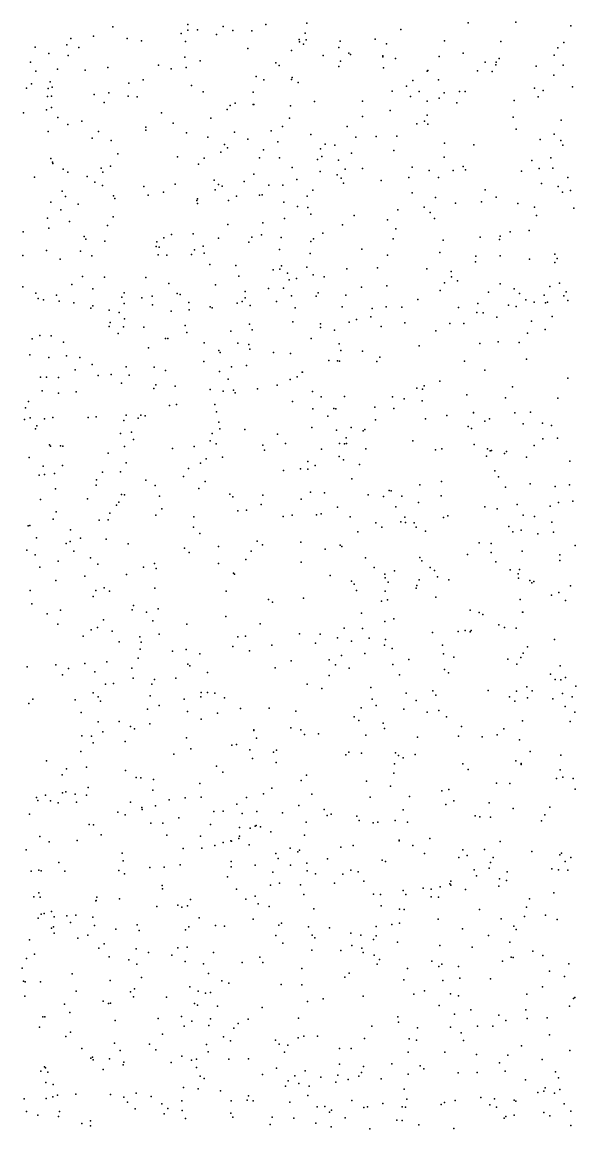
# Model space of a CAD drawing. Extents: x 2 to 99999, y 0 to 49999.
# Drawn here: x 81251 to 87496, y 19 to 12504 of the extents above; entities that cross this region are included whole.
import ezdxf

# ---------------------------------------------------------------- set-up
doc = ezdxf.new("R2010")
doc.units = 0
doc.header["$MEASUREMENT"] = 0
doc.layers.add('points', color=50, linetype='Continuous')

msp = doc.modelspace()

# ---------------------------------------------------------------- linework, layer by layer
at = {"layer": 'points', "color": 3}
for p in [(84461, 12493, 28), (86282, 12497, 8), (86818, 12504, 10), (82276, 12450, 40), (83043, 12374, 90), (83119, 12478, 41), (83120, 12414, 41), (83230, 12418, 95), (83445, 12366, 60), (83519, 12455, 79), (83627, 12409, 31), (83841, 12406, 17), (83999, 12478, 84), (84443, 12381, 31), (85522, 12421, 99), (87440, 12463, 22), (81754, 12249, 25), (81800, 12321, 77), (82057, 12347, 87), (82434, 12321, 88), (82596, 12294, 44), (83094, 12285, 60), (84377, 12307, 44), (84380, 12281, 62), (84426, 12255, 65), (84456, 12303, 64), (84839, 12291, 7), (85231, 12313, 48), (85362, 12258, 70), (86013, 12292, 73), (86649, 12285, 42), (87362, 12276, 39), (81397, 12220, 11), (81552, 12150, 16), (81771, 12128, 18), (81892, 12218, 93), (83795, 12206, 84), (84289, 12183, 2), (84647, 12127, 23), (84823, 12219, 31), (84936, 12154, 3), (84953, 12139, 47), (85319, 12124, 55), (85321, 12113, 34), (85954, 12115, 91), (86226, 12154, 50), (87253, 12130, 23), (87294, 12215, 27), (81345, 12054, 81), (82217, 11993, 44), (82790, 12020, 73), (83085, 12107, 68), (83100, 11991, 57), (83259, 12066, 4), (84112, 12045, 80), (84151, 12013, 64), (84822, 12005, 61), (84841, 12062, 37), (85327, 11987, 78), (85461, 12094, 12), (86473, 12052, 35), (86594, 12024, 87), (86596, 12053, 62), (86631, 12095, 3), (87048, 12009, 9), (87352, 12020, 2), (81405, 11949, 12), (81652, 11975, 43), (81962, 11964, 40), (82933, 11977, 11), (83891, 11892, 93), (84296, 11881, 78), (85818, 11951, 44), (85825, 11957, 94), (86386, 11955, 32), (86554, 11946, 20), (87249, 11906, 78), (81299, 11758, 83), (81357, 11808, 21), (81546, 11756, 85), (81569, 11832, 69), (81589, 11771, 33), (82454, 11814, 79), (82615, 11853, 30), (83161, 11788, 73), (83978, 11854, 92), (84288, 11855, 10), (84364, 11823, 22), (85586, 11781, 32), (85658, 11846, 42), (85658, 11844, 46), (85946, 11852, 94), (87031, 11758, 21), (87457, 11775, 86), (81539, 11665, 84), (81584, 11667, 90), (82062, 11686, 35), (82229, 11707, 22), (82448, 11670, 92), (82550, 11660, 33), (83293, 11717, 8), (83857, 11714, 87), (85088, 11612, 38), (85423, 11726, 48), (85632, 11664, 31), (85727, 11721, 58), (85954, 11645, 69), (86009, 11705, 37), (86185, 11721, 61), (86248, 11723, 48), (86800, 11620, 82), (87071, 11661, 45), (87128, 11733, 19), (81525, 11513, 99), (81584, 11541, 22), (82178, 11596, 67), (83562, 11520, 67), (83597, 11562, 1), (83655, 11588, 65), (83858, 11575, 3), (83863, 11574, 20), (84276, 11561, 61), (84549, 11610, 65), (85401, 11507, 13), (85818, 11611, 16), (86155, 11595, 86), (81267, 11481, 62), (81653, 11428, 95), (81926, 11388, 19), (82823, 11482, 22), (82955, 11364, 21), (83379, 11420, 4), (84266, 11420, 32), (85090, 11440, 73), (85788, 11388, 87), (85818, 11455, 44), (86788, 11433, 69), (87329, 11397, 67), (81545, 11272, 45), (81765, 11348, 15), (82114, 11270, 99), (82647, 11318, 70), (82648, 11287, 64), (83106, 11254, 63), (83647, 11264, 43), (84058, 11277, 77), (84186, 11326, 81), (84918, 11325, 48), (85704, 11357, 20), (85828, 11352, 3), (86823, 11295, 76), (87252, 11239, 59), (82042, 11196, 18), (82254, 11167, 88), (83344, 11207, 64), (83532, 11124, 65), (83797, 11183, 53), (84134, 11152, 69), (84509, 11236, 33), (84667, 11127, 5), (84779, 11115, 93), (85015, 11208, 72), (85245, 11215, 84), (85476, 11219, 42), (86016, 11137, 2), (86344, 11119, 69), (87095, 11179, 100), (87325, 11170, 54), (87348, 11117, 99), (82332, 11018, 82), (83494, 11036, 66), (83569, 11087, 65), (83974, 11065, 85), (84616, 11073, 10), (84633, 10990, 13), (84965, 11025, 66), (85443, 11054, 27), (81575, 10966, 26), (81593, 10925, 26), (81596, 10911, 18), (82249, 10878, 59), (83004, 10985, 34), (83242, 10902, 94), (83304, 10971, 98), (83929, 10975, 33), (84154, 10974, 86), (84297, 10865, 10), (84584, 10954, 99), (84820, 10946, 75), (85650, 10866, 56), (86010, 10982, 51), (86225, 10876, 20), (86999, 10943, 60), (87212, 10973, 20), (81390, 10754, 56), (81715, 10847, 74), (81767, 10813, 19), (81983, 10764, 85), (82141, 10857, 44), (82161, 10810, 18), (83863, 10789, 13), (84611, 10820, 73), (84804, 10782, 87), (84851, 10745, 26), (84893, 10847, 10), (85090, 10852, 73), (85614, 10753, 4), (85840, 10831, 29), (85947, 10750, 13), (86114, 10832, 27), (86250, 10836, 55), (86882, 10823, 37), (87083, 10852, 98), (87238, 10858, 19), (87405, 10751, 48), (82073, 10697, 96), (82157, 10660, 63), (82622, 10651, 9), (82979, 10675, 43), (83417, 10721, 70), (83429, 10614, 19), (83467, 10673, 55), (83506, 10652, 18), (83757, 10708, 63), (84033, 10664, 93), (84192, 10665, 95), (84349, 10727, 68), (84874, 10689, 94), (85302, 10718, 45), (87109, 10684, 11), (87295, 10650, 28), (81703, 10598, 63), (81740, 10538, 59), (82282, 10543, 88), (82297, 10516, 29), (82671, 10552, 76), (82845, 10586, 37), (83222, 10491, 34), (83229, 10510, 62), (83578, 10491, 71), (83668, 10539, 58), (83929, 10553, 4), (83957, 10554, 86), (84464, 10540, 3), (84530, 10609, 61), (85649, 10579, 74), (85914, 10526, 51), (86475, 10612, 24), (86598, 10531, 97), (87345, 10584, 57), (87437, 10603, 42), (81576, 10473, 60), (81689, 10386, 53), (81883, 10450, 67), (83228, 10458, 67), (84203, 10472, 3), (84356, 10423, 62), (84475, 10411, 80), (85489, 10385, 5), (85787, 10418, 34), (86140, 10462, 74), (86430, 10475, 59), (86842, 10459, 26), (87028, 10416, 86), (87474, 10405, 78), (81536, 10293, 20), (81786, 10254, 61), (82277, 10306, 70), (83966, 10238, 53), (84211, 10290, 26), (84507, 10336, 93), (84997, 10321, 89), (85372, 10275, 92), (85854, 10356, 40), (85900, 10289, 16), (87053, 10324, 70), (81262, 10138, 14), (81553, 10181, 43), (82215, 10211, 3), (83182, 10114, 100), (83570, 10221, 57), (84642, 10123, 50), (84863, 10218, 58), (85466, 10173, 99), (86757, 10139, 36), (86970, 10152, 36), (81950, 10086, 59), (81971, 10055, 47), (82185, 10033, 29), (82770, 10025, 16), (82850, 10070, 7), (82937, 10107, 49), (83464, 10067, 100), (83807, 10020, 24), (83840, 10078, 77), (83952, 10104, 82), (84172, 10073, 5), (84506, 10031, 82), (84538, 10060, 20), (85434, 10059, 53), (85999, 10045, 71), (86417, 10079, 25), (86635, 10052, 69), (86644, 10091, 53), (81261, 9871, 31), (81527, 9929, 44), (81911, 9920, 70), (82036, 9868, 22), (82762, 9972, 43), (82784, 9878, 76), (82795, 9965, 83), (82885, 9875, 39), (83160, 9881, 79), (83196, 9934, 56), (83293, 9976, 82), (83304, 9899, 28), (84154, 9939, 70), (84501, 9893, 35), (85084, 9943, 64), (85372, 9874, 14), (85963, 9905, 72), (86369, 9864, 9), (86641, 9869, 90), (87260, 9887, 21), (81682, 9830, 40), (83368, 9769, 52), (83660, 9760, 58), (84175, 9753, 11), (86366, 9801, 15), (86972, 9829, 29), (87260, 9793, 69), (87284, 9839, 49), (81931, 9633, 33), (82182, 9627, 68), (82645, 9624, 99), (83694, 9638, 70), (84082, 9709, 74), (84157, 9717, 67), (84244, 9671, 12), (84463, 9738, 20), (84533, 9652, 17), (84658, 9631, 83), (84913, 9720, 44), (85259, 9732, 97), (85817, 9721, 73), (86089, 9691, 49), (86094, 9632, 75), (81261, 9519, 87), (81813, 9546, 32), (82050, 9494, 66), (82905, 9557, 85), (83431, 9539, 81), (84031, 9500, 76), (84198, 9502, 33), (84262, 9598, 15), (84345, 9610, 67), (85079, 9515, 30), (85366, 9530, 29), (86013, 9562, 34), (86162, 9584, 42), (86643, 9552, 59), (86801, 9496, 76), (87203, 9520, 88), (87310, 9560, 7), (81404, 9447, 3), (81432, 9387, 21), (81492, 9373, 11), (81640, 9424, 10), (82374, 9402, 4), (82402, 9450, 44), (82601, 9393, 41), (82719, 9412, 5), (82998, 9444, 83), (83035, 9433, 72), (83765, 9392, 40), (83768, 9465, 37), (84290, 9418, 74), (84567, 9411, 74), (84588, 9451, 62), (84903, 9425, 5), (85713, 9376, 53), (85965, 9477, 37), (86512, 9459, 53), (86860, 9443, 72), (86932, 9370, 99), (87140, 9423, 21), (87362, 9416, 27), (87386, 9460, 76), (81669, 9358, 14), (81833, 9337, 15), (82025, 9279, 18), (82047, 9304, 23), (82231, 9253, 60), (82402, 9330, 35), (82723, 9316, 11), (82932, 9243, 37), (83131, 9341, 41), (83134, 9259, 32), (83371, 9291, 70), (83396, 9282, 60), (83678, 9332, 54), (83731, 9353, 38), (83822, 9308, 91), (84120, 9352, 20), (84330, 9281, 49), (84861, 9293, 14), (85199, 9274, 32), (85357, 9294, 13), (85532, 9288, 65), (86171, 9283, 54), (86389, 9330, 48), (86735, 9311, 24), (86821, 9297, 39), (87025, 9343, 5), (87154, 9337, 47), (87177, 9345, 26), (87404, 9362, 71), (82243, 9116, 61), (82347, 9229, 75), (82407, 9158, 96), (84305, 9124, 25), (84939, 9120, 8), (85022, 9150, 22), (85182, 9181, 63), (86378, 9229, 54), (86450, 9225, 18), (86603, 9175, 86), (86996, 9131, 27), (87227, 9182, 30), (82231, 9071, 8), (82335, 8993, 75), (82394, 9067, 65), (82625, 9062, 15), (83089, 9081, 96), (83109, 9003, 74), (83605, 9016, 62), (83815, 9096, 91), (83847, 9034, 58), (84617, 9099, 60), (84617, 9059, 3), (84774, 9028, 9), (85302, 9070, 45), (85566, 9112, 2), (85915, 9023, 5), (86074, 9103, 48), (86232, 9104, 67), (86952, 8996, 52), (87151, 9035, 74), (81365, 8931, 100), (81451, 8967, 94), (81577, 8964, 88), (81717, 8893, 60), (82869, 8934, 55), (82893, 8935, 50), (83304, 8886, 21), (83683, 8881, 7), (83808, 8867, 82), (84512, 8935, 14), (84826, 8873, 89), (86413, 8880, 26), (86620, 8897, 93), (86856, 8888, 66), (81339, 8752, 64), (81753, 8741, 51), (82678, 8831, 18), (83468, 8798, 43), (83483, 8777, 89), (83819, 8816, 4), (84086, 8777, 9), (84277, 8766, 25), (84847, 8798, 59), (85091, 8792, 85), (85728, 8853, 1), (81553, 8720, 91), (81903, 8722, 38), (82041, 8640, 42), (82424, 8617, 71), (83300, 8677, 11), (83780, 8629, 81), (84709, 8686, 81), (84806, 8683, 40), (84830, 8680, 32), (85252, 8674, 98), (85286, 8726, 42), (86240, 8681, 44), (86938, 8701, 46), (81459, 8498, 59), (81525, 8498, 98), (81662, 8495, 86), (81850, 8583, 96), (82107, 8519, 39), (82254, 8530, 42), (82460, 8522, 76), (82742, 8613, 7), (82870, 8574, 26), (83477, 8561, 32), (83613, 8615, 7), (84353, 8504, 54), (84410, 8557, 96), (84413, 8555, 68), (86469, 8579, 37), (82372, 8431, 20), (82736, 8372, 30), (82758, 8413, 32), (82976, 8398, 17), (83574, 8477, 69), (83904, 8369, 42), (84127, 8408, 28), (84273, 8471, 33), (85703, 8375, 82), (85785, 8400, 75), (85961, 8452, 71), (86783, 8390, 2), (87406, 8489, 72), (81478, 8344, 42), (81662, 8319, 42), (81859, 8335, 47), (83373, 8359, 39), (83518, 8339, 96), (83636, 8351, 84), (83654, 8321, 55), (84525, 8336, 71), (84623, 8276, 64), (84886, 8279, 98), (85429, 8276, 21), (85559, 8255, 55), (85766, 8363, 59), (86265, 8300, 88), (86704, 8266, 98), (87293, 8261, 4), (81288, 8153, 60), (81325, 8226, 1), (82915, 8181, 68), (82992, 8191, 73), (83426, 8191, 36), (84300, 8225, 36), (84531, 8140, 41), (84767, 8145, 98), (84790, 8140, 50), (85229, 8162, 43), (85442, 8146, 66), (85763, 8231, 18), (81277, 8020, 35), (81342, 8041, 69), (81505, 8030, 8), (81599, 8045, 10), (81996, 8044, 8), (82086, 8050, 16), (82400, 8009, 10), (82425, 8070, 53), (82561, 8038, 95), (82591, 8070, 69), (82638, 8062, 63), (83442, 8107, 81), (83469, 7991, 49), (84698, 8060, 94), (85237, 8017, 49), (85799, 8029, 43), (86040, 8068, 91), (86340, 8100, 5), (86343, 8098, 86), (86468, 8004, 3), (86522, 8027, 9), (86807, 8098, 92), (86983, 8104, 81), (81403, 7916, 22), (81417, 7949, 11), (82484, 7877, 66), (83481, 7915, 66), (83763, 7907, 100), (84519, 7931, 52), (84798, 7901, 73), (84963, 7931, 34), (85096, 7894, 38), (85117, 7909, 92), (86282, 7944, 85), (86318, 7921, 30), (86902, 7973, 12), (87119, 7979, 76), (87222, 7952, 53), (82362, 7865, 63), (82506, 7797, 87), (83371, 7781, 90), (83394, 7862, 81), (83439, 7748, 37), (84131, 7856, 43), (84223, 7751, 92), (84830, 7749, 38), (84885, 7747, 74), (84905, 7816, 66), (84911, 7750, 91), (85659, 7780, 96), (87122, 7803, 76), (87290, 7810, 7), (81561, 7737, 79), (81573, 7719, 91), (81683, 7723, 86), (81712, 7720, 87), (82221, 7643, 58), (82405, 7716, 13), (82948, 7693, 33), (83193, 7715, 97), (83967, 7733, 50), (83984, 7674, 10), (84629, 7688, 74), (85128, 7692, 29), (85914, 7680, 76), (85983, 7692, 40), (86348, 7739, 54), (86498, 7691, 90), (86531, 7666, 26), (86546, 7671, 97), (86690, 7639, 70), (86712, 7662, 19), (87024, 7729, 47), (81330, 7593, 77), (81488, 7496, 41), (81705, 7501, 3), (82423, 7534, 48), (83262, 7530, 51), (83328, 7579, 81), (83512, 7596, 51), (84474, 7546, 44), (84555, 7503, 95), (84826, 7604, 54), (84874, 7568, 80), (85057, 7515, 59), (86487, 7609, 15), (86939, 7597, 67), (87428, 7553, 39), (81442, 7395, 26), (81502, 7402, 89), (81617, 7413, 59), (82156, 7426, 14), (82359, 7431, 76), (83071, 7378, 65), (83126, 7469, 40), (84199, 7444, 85), (84389, 7465, 42), (84473, 7460, 29), (86583, 7442, 69), (86625, 7373, 80), (82086, 7281, 18), (82089, 7339, 73), (82645, 7336, 46), (82753, 7277, 3), (83245, 7244, 3), (83314, 7322, 72), (84968, 7353, 36), (85736, 7286, 94), (85980, 7321, 35), (86701, 7256, 70), (86979, 7297, 57), (87263, 7265, 21), (87426, 7285, 23), (81458, 7120, 10), (81627, 7240, 87), (81990, 7127, 52), (82371, 7174, 84), (82405, 7172, 88), (82799, 7157, 55), (83595, 7178, 67), (83628, 7149, 6), (83967, 7168, 29), (84399, 7122, 79), (84504, 7203, 96), (84662, 7195, 0), (85154, 7172, 15), (85326, 7151, 43), (85390, 7221, 69), (85412, 7218, 16), (85533, 7155, 41), (85976, 7160, 88), (82314, 7053, 54), (82342, 7090, 15), (82827, 7012, 83), (83685, 6992, 89), (83780, 7000, 13), (83946, 7064, 3), (84809, 7032, 55), (85464, 7036, 34), (85720, 7085, 56), (86469, 7037, 50), (86608, 7012, 40), (86835, 7064, 82), (87205, 7045, 64), (87299, 7084, 29), (87463, 7101, 58), (81600, 6896, 66), (81635, 6978, 94), (82119, 6887, 40), (82220, 6888, 27), (82239, 6963, 95), (82760, 6941, 36), (83189, 6924, 52), (84194, 6928, 82), (84296, 6941, 52), (84571, 6946, 79), (84624, 6957, 73), (84950, 6925, 53), (85569, 6919, 33), (86005, 6915, 66), (86053, 6935, 86), (86901, 6943, 25), (87028, 6928, 85), (81319, 6822, 98), (81338, 6826, 9), (81798, 6778, 72), (83185, 6807, 64), (85039, 6755, 85), (85242, 6856, 13), (85308, 6807, 33), (85524, 6866, 81), (85575, 6861, 13), (85671, 6857, 92), (85696, 6806, 94), (85799, 6762, 48), (86741, 6815, 98), (86785, 6753, 54), (86881, 6773, 36), (87226, 6863, 62), (87242, 6749, 27), (81415, 6688, 12), (81747, 6624, 38), (81794, 6644, 80), (81911, 6683, 37), (82198, 6673, 4), (83255, 6734, 7), (83901, 6647, 36), (84395, 6636, 83), (86405, 6630, 61), (86542, 6622, 78), (87066, 6732, 19), (81303, 6546, 65), (81397, 6493, 46), (81834, 6537, 40), (82448, 6617, 84), (83081, 6570, 17), (83136, 6521, 68), (83465, 6588, 70), (83834, 6536, 35), (83963, 6606, 55), (84667, 6559, 58), (84837, 6605, 18), (84856, 6587, 73), (86275, 6500, 45), (86541, 6520, 49), (86892, 6534, 34), (87317, 6493, 6), (87490, 6601, 62), (81656, 6422, 31), (82023, 6462, 21), (82105, 6388, 67), (82745, 6398, 96), (83466, 6397, 98), (83775, 6441, 72), (84398, 6413, 93), (85124, 6462, 55), (85735, 6464, 86), (85760, 6425, 78), (86592, 6417, 20), (87314, 6430, 40), (81452, 6354, 54), (81959, 6254, 16), (82429, 6272, 64), (82621, 6354, 14), (82763, 6340, 14), (83636, 6288, 94), (83647, 6276, 93), (84726, 6260, 1), (85221, 6351, 47), (85343, 6276, 40), (85449, 6313, 17), (85853, 6351, 100), (85901, 6318, 96), (85934, 6247, 46), (86755, 6326, 98), (86844, 6281, 73), (86861, 6329, 97), (81630, 6205, 84), (82177, 6122, 58), (84967, 6199, 68), (84994, 6163, 8), (85347, 6235, 42), (85380, 6186, 87), (85694, 6119, 80), (85702, 6149, 93), (85728, 6211, 75), (86065, 6211, 43), (86848, 6230, 99), (86978, 6205, 54), (86998, 6178, 76), (87022, 6194, 30), (87434, 6145, 75), (81343, 6091, 26), (82052, 6025, 81), (82084, 6091, 64), (82238, 6086, 55), (82747, 6117, 16), (83552, 6085, 89), (84426, 6005, 39), (85021, 6091, 15), (85347, 6083, 83), (85918, 6016, 86), (87220, 6039, 44), (87303, 6068, 59), (81359, 5942, 96), (81684, 5869, 46), (82492, 5875, 11), (82507, 5922, 66), (82785, 5887, 3), (84028, 5989, 22), (84073, 5959, 41), (85304, 5970, 72), (85373, 5986, 31), (86304, 5872, 94), (86869, 5990, 92), (87381, 5981, 50), (81533, 5827, 57), (82168, 5761, 15), (82655, 5847, 97), (82725, 5751, 13), (83549, 5799, 100), (85079, 5838, 35), (85342, 5744, 11), (85444, 5772, 83), (86404, 5845, 86), (86447, 5820, 49), (86894, 5849, 19), (86899, 5847, 42), (81655, 5711, 94), (82030, 5648, 6), (82103, 5674, 55), (82265, 5632, 77), (83110, 5712, 70), (83934, 5716, 2), (84884, 5666, 53), (85091, 5663, 76), (85879, 5619, 94), (86168, 5630, 53), (86248, 5639, 31), (86305, 5624, 26), (86317, 5641, 26), (86629, 5703, 54), (86691, 5674, 95), (86824, 5667, 69), (81941, 5576, 62), (82344, 5513, 91), (82579, 5571, 92), (82592, 5508, 11), (82798, 5599, 80), (83685, 5568, 48), (83772, 5578, 83), (84378, 5605, 41), (84559, 5499, 67), (84611, 5600, 38), (84809, 5558, 0), (84964, 5522, 47), (85165, 5555, 79), (85350, 5541, 65), (87254, 5539, 93), (82582, 5431, 54), (82948, 5407, 31), (83100, 5428, 2), (83255, 5378, 50), (83629, 5461, 15), (83814, 5410, 88), (84067, 5475, 47), (85118, 5382, 75), (85339, 5474, 89), (85424, 5437, 51), (85991, 5474, 53), (86004, 5377, 58), (86902, 5384, 8), (86950, 5455, 61), (81633, 5254, 78), (81959, 5268, 10), (82207, 5287, 98), (82559, 5329, 35), (83120, 5261, 16), (84285, 5299, 3), (84715, 5309, 22), (84786, 5252, 16), (84854, 5358, 64), (85431, 5257, 63), (85611, 5312, 14), (86121, 5340, 46), (86729, 5318, 90), (86831, 5260, 92), (86877, 5337, 54), (81309, 5230, 88), (81707, 5141, 5), (81776, 5211, 15), (82070, 5175, 70), (82490, 5217, 82), (83143, 5242, 49), (83340, 5166, 71), (84106, 5219, 30), (84713, 5135, 85), (84940, 5216, 25), (85506, 5141, 10), (86016, 5202, 6), (86061, 5162, 38), (87210, 5149, 59), (87320, 5243, 2), (82191, 5035, 90), (82281, 5043, 9), (82504, 5104, 93), (82714, 5034, 46), (82743, 5087, 65), (82984, 5104, 47), (84465, 5037, 19), (85183, 4999, 95), (86943, 5004, 56), (87261, 5087, 56), (87326, 5083, 24), (87381, 5112, 10), (87496, 5014, 48), (82051, 4939, 48), (82108, 4893, 12), (82694, 4903, 21), (83265, 4894, 69), (83272, 4941, 90), (83340, 4940, 65), (83425, 4935, 97), (83535, 4883, 15), (84632, 4987, 85), (85582, 4934, 68), (85883, 4960, 99), (85917, 4912, 30), (86508, 4964, 1), (86747, 4891, 21), (86826, 4955, 9), (86952, 4881, 25), (87002, 4959, 23), (87346, 4929, 68), (87455, 4894, 74), (81326, 4819, 36), (81373, 4866, 83), (81850, 4858, 11), (82134, 4845, 51), (82665, 4755, 76), (82797, 4795, 98), (83077, 4867, 19), (83715, 4761, 52), (84036, 4764, 88), (85073, 4770, 96), (85200, 4868, 2), (85245, 4796, 96), (85556, 4753, 11), (85694, 4850, 35), (86806, 4844, 21), (87236, 4869, 96), (87375, 4784, 97), (81917, 4716, 98), (83117, 4726, 46), (83272, 4640, 18), (83454, 4709, 44), (84339, 4731, 76), (84995, 4665, 79), (85047, 4624, 55), (85819, 4718, 94), (85949, 4740, 18), (86038, 4665, 68), (86896, 4622, 22), (87484, 4720, 77), (82109, 4610, 51), (82162, 4496, 0), (82346, 4614, 11), (82475, 4558, 24), (82519, 4530, 2), (82692, 4588, 17), (83863, 4519, 50), (83865, 4511, 94), (84282, 4541, 38), (84393, 4521, 72), (85324, 4597, 43), (85337, 4536, 68), (86207, 4557, 97), (86683, 4533, 53), (87433, 4614, 32), (81923, 4451, 85), (82032, 4448, 69), (82053, 4373, 42), (82414, 4388, 36), (83106, 4429, 74), (83896, 4427, 32), (84436, 4469, 75), (84595, 4474, 94), (85126, 4461, 58), (85710, 4436, 52), (86173, 4448, 38), (86439, 4440, 6), (86610, 4463, 56), (86860, 4407, 72), (81915, 4276, 20), (82963, 4246, 74), (83155, 4307, 16), (83615, 4349, 70), (83670, 4353, 37), (83820, 4296, 20), (84086, 4269, 1), (84120, 4292, 85), (84935, 4267, 9), (85077, 4256, 6), (85462, 4261, 15), (86982, 4276, 24), (81527, 4172, 76), (83849, 4195, 57), (84115, 4151, 10), (84903, 4239, 92), (85451, 4138, 20), (85494, 4232, 51), (85548, 4204, 40), (85684, 4241, 44), (86222, 4136, 72), (86820, 4170, 92), (86879, 4140, 79), (86881, 4130, 73), (87328, 4233, 14), (81702, 4013, 59), (81751, 4080, 4), (81979, 4099, 77), (82417, 4060, 85), (83445, 4110, 79), (83514, 4043, 40), (84458, 4009, 17), (85443, 4031, 84), (86281, 4073, 4), (87320, 4069, 43), (82536, 3983, 87), (82591, 3980, 12), (82731, 3960, 32), (83257, 3916, 60), (84400, 3950, 50), (85136, 3941, 23), (85405, 3883, 92), (86601, 3919, 38), (86750, 3915, 13), (87279, 3970, 36), (87348, 3988, 75), (87467, 3972, 98), (81412, 3758, 57), (81514, 3785, 1), (81708, 3808, 85), (81744, 3822, 90), (81851, 3793, 27), (81977, 3782, 71), (81995, 3869, 41), (82724, 3838, 41), (83091, 3752, 75), (83269, 3762, 50), (83781, 3755, 87), (83972, 3798, 71), (84066, 3862, 97), (84517, 3796, 17), (85177, 3761, 78), (85619, 3767, 62), (85985, 3833, 33), (86065, 3847, 49), (87487, 3852, 9), (81428, 3722, 55), (81570, 3721, 99), (81656, 3697, 23), (81866, 3705, 44), (82474, 3703, 77), (82601, 3645, 38), (82605, 3621, 28), (82756, 3663, 88), (82911, 3732, 0), (83673, 3682, 95), (84373, 3665, 58), (84658, 3622, 80), (86029, 3679, 85), (86119, 3720, 48), (86517, 3696, 93), (86789, 3631, 45), (87203, 3648, 70), (81335, 3570, 51), (82332, 3591, 51), (82415, 3561, 72), (83019, 3526, 54), (83414, 3598, 19), (83517, 3601, 72), (83733, 3577, 88), (83897, 3598, 52), (84189, 3584, 10), (84693, 3555, 67), (84738, 3568, 86), (85027, 3545, 19), (85052, 3498, 18), (85457, 3498, 80), (85548, 3616, 34), (86360, 3550, 3), (86412, 3539, 57), (86533, 3535, 88), (87145, 3563, 70), (82006, 3453, 14), (82057, 3450, 36), (82703, 3468, 91), (82837, 3469, 33), (83374, 3453, 7), (83703, 3420, 97), (83822, 3411, 28), (83879, 3435, 81), (83891, 3442, 71), (83941, 3426, 70), (84453, 3479, 74), (85210, 3471, 76), (85261, 3480, 46), (85599, 3477, 49), (87110, 3492, 29), (81451, 3318, 40), (81556, 3255, 65), (81872, 3273, 64), (82144, 3336, 49), (82884, 3332, 19), (83264, 3322, 80), (83518, 3249, 73), (83606, 3267, 70), (83614, 3263, 97), (83694, 3295, 21), (83703, 3320, 23), (84056, 3371, 38), (84437, 3331, 93), (85503, 3275, 49), (85505, 3267, 35), (85851, 3296, 20), (86644, 3261, 24), (81297, 3166, 97), (82381, 3128, 24), (83069, 3183, 60), (83277, 3184, 60), (83424, 3214, 46), (83810, 3224, 59), (84113, 3124, 64), (84273, 3185, 76), (84359, 3145, 75), (84381, 3161, 25), (84844, 3196, 48), (84983, 3215, 71), (85657, 3215, 22), (85788, 3126, 48), (86223, 3166, 20), (86464, 3172, 37), (87000, 3148, 80), (87334, 3130, 64), (81667, 3024, 83), (82389, 3044, 77), (83609, 3034, 80), (84140, 3067, 29), (84462, 3017, 96), (84696, 3066, 45), (85311, 3050, 34), (85349, 3035, 92), (86176, 3081, 33), (86272, 3103, 43), (86532, 3022, 95), (86562, 3080, 5), (87314, 3111, 74), (87374, 3036, 22), (87439, 3081, 90), (81355, 2927, 55), (81439, 2938, 49), (81467, 2930, 11), (81733, 2925, 58), (82343, 2932, 92), (82404, 2895, 29), (82693, 2967, 11), (82853, 2972, 54), (83034, 2996, 70), (83608, 2975, 68), (83881, 2992, 23), (84077, 2915, 72), (84279, 2992, 68), (84467, 2931, 4), (84561, 2895, 51), (84867, 2891, 33), (84959, 2936, 53), (85042, 2920, 80), (86350, 2939, 30), (86377, 2874, 11), (86520, 2961, 57), (86722, 2919, 47), (87226, 2953, 86), (87302, 2939, 85), (87405, 2938, 92), (82832, 2763, 49), (83566, 2862, 54), (84051, 2767, 85), (84154, 2791, 50), (84389, 2771, 95), (84773, 2789, 34), (85103, 2813, 67), (85966, 2750, 23), (86076, 2782, 78), (86085, 2814, 11), (86086, 2768, 87), (86629, 2756, 45), (86635, 2840, 18), (86714, 2819, 68), (81385, 2638, 59), (81438, 2683, 96), (81454, 2631, 48), (82094, 2632, 0), (82833, 2728, 48), (83670, 2722, 78), (83881, 2643, 53), (84430, 2663, 39), (85214, 2668, 76), (85292, 2661, 62), (85549, 2706, 81), (85577, 2663, 63), (85775, 2735, 22), (85863, 2638, 61), (85865, 2724, 9), (85946, 2631, 64), (86250, 2720, 99), (87247, 2680, 23), (82082, 2591, 91), (82088, 2594, 90), (82351, 2614, 65), (82772, 2526, 39), (83006, 2544, 94), (83052, 2519, 42), (83117, 2533, 72), (83150, 2606, 5), (83773, 2609, 97), (83915, 2556, 20), (84039, 2527, 35), (84542, 2502, 43), (85299, 2536, 94), (86940, 2520, 96), (86973, 2615, 45), (81432, 2397, 37), (81465, 2442, 43), (81500, 2450, 85), (81582, 2469, 92), (81612, 2409, 50), (81756, 2423, 6), (81858, 2428, 75), (82048, 2406, 49), (83248, 2398, 93), (83855, 2383, 61), (85506, 2496, 11), (85558, 2492, 97), (85944, 2383, 26), (86409, 2493, 72), (86655, 2388, 25), (86915, 2415, 24), (87155, 2428, 94), (87285, 2382, 32), (81581, 2284, 85), (81605, 2298, 100), (81797, 2348, 34), (82066, 2313, 98), (82308, 2271, 64), (82549, 2320, 13), (82570, 2255, 94), (83093, 2265, 70), (83131, 2299, 94), (83433, 2312, 3), (83532, 2307, 44), (84146, 2316, 56), (84178, 2340, 74), (84481, 2299, 94), (84716, 2286, 81), (85244, 2303, 84), (85420, 2324, 41), (85506, 2341, 71), (86217, 2277, 19), (86796, 2307, 10), (86823, 2268, 82), (81336, 2150, 6), (81611, 2225, 3), (81878, 2171, 82), (81992, 2204, 19), (84112, 2199, 11), (84524, 2203, 12), (84553, 2175, 69), (84957, 2228, 94), (85070, 2203, 63), (85215, 2154, 72), (85243, 2197, 28), (85483, 2126, 60), (86512, 2201, 34), (86753, 2125, 8), (82118, 2058, 100), (82177, 2106, 90), (82539, 2048, 96), (82678, 2008, 73), (83009, 2060, 5), (83114, 2069, 63), (83408, 2008, 95), (84192, 2114, 79), (84519, 2033, 49), (84847, 2029, 86), (84971, 2088, 17), (85082, 2058, 78), (85097, 2007, 58), (85961, 2089, 80), (86328, 2068, 5), (87009, 2024, 83), (81299, 1939, 81), (81392, 1991, 36), (82231, 1959, 56), (82455, 1926, 63), (82543, 1875, 61), (82940, 1977, 57), (83091, 1906, 33), (83295, 1881, 63), (83734, 1894, 25), (83932, 1954, 56), (83965, 1895, 40), (85221, 1979, 24), (85257, 1876, 6), (85281, 1929, 24), (85871, 1911, 83), (85986, 1875, 99), (86670, 1909, 51), (86765, 1955, 5), (86789, 1952, 57), (87122, 1976, 51), (87418, 1880, 45), (81251, 1833, 77), (81817, 1768, 90), (83353, 1773, 7), (84405, 1829, 65), (84940, 1774, 16), (85599, 1826, 9), (85950, 1851, 77), (86174, 1849, 13), (87199, 1799, 79), (81265, 1685, 10), (81285, 1677, 81), (81460, 1677, 100), (82246, 1694, 82), (82598, 1727, 53), (83502, 1688, 65), (83581, 1664, 2), (84172, 1648, 93), (84406, 1643, 52), (84890, 1730, 84), (85555, 1699, 74), (85997, 1692, 30), (86187, 1720, 67), (86532, 1710, 2), (87369, 1737, 64), (81281, 1514, 33), (81862, 1571, 98), (82474, 1565, 4), (82506, 1508, 96), (82519, 1600, 32), (82878, 1504, 91), (83142, 1621, 98), (83235, 1572, 32), (83320, 1549, 90), (83376, 1556, 83), (85097, 1516, 64), (85670, 1539, 96), (85790, 1574, 58), (86083, 1541, 15), (86174, 1520, 82), (86944, 1539, 61), (87120, 1621, 28), (87484, 1501, 59), (81730, 1425, 86), (82164, 1461, 60), (82225, 1432, 69), (82249, 1435, 46), (83196, 1432, 42), (83230, 1415, 4), (83454, 1404, 27), (83957, 1386, 30), (84470, 1456, 12), (84648, 1485, 87), (85953, 1412, 73), (87425, 1404, 86), (87471, 1489, 55), (81485, 1284, 86), (81508, 1282, 10), (81789, 1333, 53), (82784, 1262, 3), (83050, 1288, 60), (83374, 1260, 5), (83802, 1255, 31), (84367, 1267, 75), (85489, 1281, 0), (86126, 1313, 15), (86312, 1363, 4), (86628, 1302, 69), (86933, 1360, 54), (86948, 1264, 79), (87174, 1270, 9), (81448, 1167, 26), (82302, 1241, 9), (83079, 1176, 74), (83166, 1235, 53), (83355, 1183, 90), (83640, 1155, 84), (83689, 1207, 70), (85196, 1177, 100), (85497, 1221, 81), (85710, 1159, 77), (86081, 1166, 7), (86387, 1178, 100), (86558, 1176, 68), (86706, 1240, 83), (81745, 1059, 65), (81797, 1109, 5), (82833, 1086, 35), (83521, 1058, 31), (83600, 1011, 46), (84108, 1018, 26), (84365, 1046, 15), (84430, 1065, 87), (84584, 1066, 9), (85111, 1037, 54), (85615, 1033, 86), (85699, 1021, 19), (86203, 1103, 49), (86228, 1017, 24), (87199, 1081, 11), (81925, 927, 28), (82294, 984, 28), (82358, 904, 95), (82687, 975, 86), (82759, 912, 29), (83329, 972, 69), (83350, 886, 66), (84151, 973, 59), (84211, 884, 84), (84246, 962, 38), (84829, 926, 70), (84963, 926, 77), (85603, 885, 98), (86018, 884, 98), (86884, 956, 4), (87427, 904, 2), (82027, 818, 45), (82045, 826, 36), (82053, 796, 68), (82235, 810, 100), (82399, 771, 80), (82932, 769, 83), (83053, 838, 71), (83163, 794, 65), (83216, 805, 80), (83581, 804, 55), (83806, 809, 26), (84832, 750, 22), (85420, 753, 95), (86375, 856, 21), (86634, 762, 76), (86730, 849, 90), (87116, 802, 79), (81461, 671, 80), (81504, 717, 5), (81513, 707, 26), (81541, 659, 2), (82165, 690, 36), (82391, 741, 57), (83216, 712, 57), (83962, 633, 44), (84120, 703, 64), (84442, 675, 8), (84813, 626, 49), (85077, 655, 25), (85100, 724, 21), (85606, 637, 83), (85741, 730, 25), (85782, 694, 46), (86167, 651, 53), (86384, 653, 54), (86700, 670, 84), (87266, 663, 41), (81518, 541, 51), (81600, 518, 27), (83258, 612, 73), (83306, 588, 98), (84222, 502, 47), (84252, 559, 74), (84327, 618, 83), (84373, 531, 86), (84619, 601, 21), (84788, 544, 43), (84928, 575, 7), (85047, 612, 78), (85299, 583, 7), (86929, 570, 50), (87301, 596, 23), (81599, 380, 36), (81649, 398, 75), (81857, 410, 63), (82247, 408, 14), (82400, 376, 8), (82538, 422, 28), (82707, 384, 69), (83071, 485, 54), (83237, 470, 10), (83489, 447, 20), (83806, 393, 49), (84475, 395, 59), (84489, 499, 18), (85561, 467, 5), (87066, 430, 37), (87136, 444, 58), (87148, 481, 70), (87254, 421, 60), (87315, 463, 46), (81273, 356, 94), (81523, 360, 26), (82438, 319, 57), (82825, 300, 23), (83051, 333, 98), (83609, 336, 17), (83789, 342, 92), (83856, 333, 89), (84271, 321, 82), (84580, 267, 87), (84666, 271, 65), (84969, 337, 44), (85103, 258, 21), (85145, 266, 41), (85319, 304, 2), (85538, 267, 48), (85576, 263, 16), (85590, 352, 16), (85976, 292, 66), (86014, 316, 30), (86134, 338, 76), (86425, 371, 12), (86526, 291, 86), (86578, 357, 38), (86601, 264, 59), (86801, 342, 56), (86820, 332, 53), (87365, 301, 15), (81299, 213, 48), (81430, 173, 77), (81663, 157, 33), (81671, 216, 5), (82525, 246, 68), (82853, 187, 32), (82893, 247, 22), (83056, 226, 35), (83095, 137, 8), (83606, 195, 26), (83627, 149, 96), (84071, 150, 90), (84315, 138, 10), (84718, 206, 37), (84740, 231, 2), (84893, 144, 97), (86688, 140, 96), (86705, 158, 23), (86802, 174, 51), (87133, 205, 52), (87203, 164, 17), (87441, 219, 60), (81926, 80, 56), (82022, 108, 90), (82022, 54, 86), (84047, 67, 19), (84563, 81, 91), (84736, 42, 26), (85173, 19, 1), (85478, 116, 1), (85537, 114, 44), (85726, 63, 61), (86120, 24, 22), (87439, 57, 39)]:
    msp.add_point(p, dxfattribs=at)

doc.saveas('drawing.dxf')
